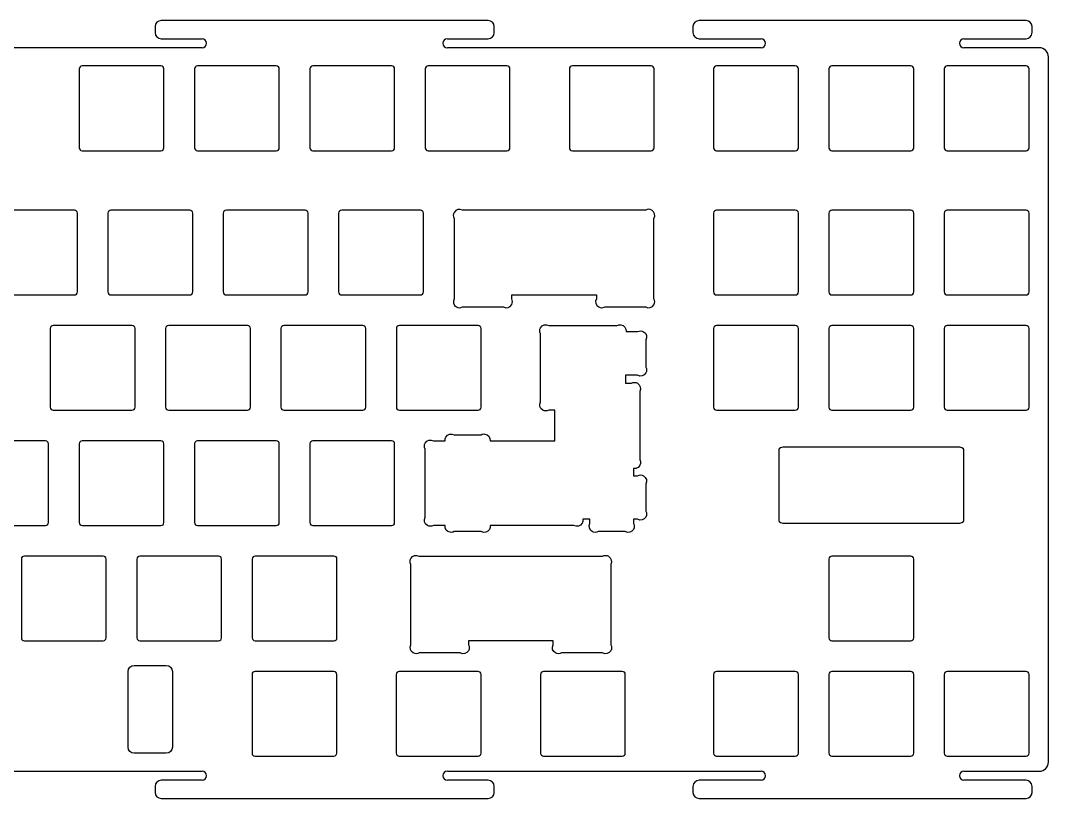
# Model space of a CAD drawing. Extents: x 785 to 1135, y 476 to 605.
# Drawn here: x 964.8 to 1134.5, y 476.2 to 604.8 of the extents above; entities that cross this region are included whole.
import ezdxf

# ---------------------------------------------------------------- set-up
doc = ezdxf.new("R2010")
doc.units = 0
doc.header["$MEASUREMENT"] = 0
doc.layers.get('0').update_dxf_attribs({"lineweight": 0})

msp = doc.modelspace()

# ---------------------------------------------------------------- linework, layer by layer
at = {"color": 7, "lineweight": 25, "true_color": 0xffffff}
for p, q in [((1042, 604.75), (988, 604.75)), ((1130.81, 604.75), (1076.81, 604.75)), ((987, 603.75), (987, 602.75)), ((1043, 602.75), (1043, 603.75)), ((1075.81, 603.75), (1075.81, 602.75)), ((1131.81, 602.75), (1131.81, 603.75)), ((988, 601.75), (994.75, 601.75)), ((1035.25, 601.75), (1042, 601.75)), ((1076.81, 601.75), (1087.06, 601.75)), ((1120.56, 601.75), (1130.81, 601.75)), ((994.75, 600.25), (925.25, 600.25)), ((1087.06, 600.25), (1035.25, 600.25)), ((1133.01, 600.25), (1120.56, 600.25)), ((1134.51, 482.25), (1134.51, 598.75)), ((1089.97, 533.85), (1089.97, 522.16)), ((1119.46, 534.3), (1091.06, 534.3)), ((1120.55, 522.16), (1120.55, 533.85)), ((1091.06, 521.71), (1119.46, 521.71)), ((925.25, 480.75), (994.75, 480.75)), ((1035.25, 480.75), (1087.06, 480.75)), ((1120.56, 480.75), (1133.01, 480.75)), ((994.75, 479.25), (988, 479.25)), ((1042, 479.25), (1035.25, 479.25)), ((1087.06, 479.25), (1076.81, 479.25)), ((1130.81, 479.25), (1120.56, 479.25)), ((987, 478.25), (987, 477.25)), ((1043, 477.25), (1043, 478.25)), ((1075.81, 478.25), (1075.81, 477.25)), ((1131.81, 477.25), (1131.81, 478.25)), ((988, 476.25), (1042, 476.25)), ((1076.81, 476.25), (1130.81, 476.25))]:
    msp.add_line(p, q, dxfattribs=at)
for points in [[(988, 604.75), (987.45, 604.75), (987, 604.3), (987, 603.75)], [(1043, 603.75), (1043, 604.3), (1042.55, 604.75), (1042, 604.75)], [(1076.81, 604.75), (1076.26, 604.75), (1075.81, 604.3), (1075.81, 603.75)], [(1131.81, 603.75), (1131.81, 604.3), (1131.36, 604.75), (1130.81, 604.75)], [(987, 602.75), (987, 602.2), (987.45, 601.75), (988, 601.75)], [(1042, 601.75), (1042.55, 601.75), (1043, 602.2), (1043, 602.75)], [(1075.81, 602.75), (1075.81, 602.2), (1076.26, 601.75), (1076.81, 601.75)], [(1130.81, 601.75), (1131.36, 601.75), (1131.81, 602.2), (1131.81, 602.75)], [(1134.51, 598.75), (1134.51, 599.58), (1133.84, 600.25), (1133.01, 600.25)], [(1091.06, 534.3), (1090.46, 534.3), (1089.97, 534.1), (1089.97, 533.85)], [(1120.55, 533.85), (1120.55, 534.1), (1120.06, 534.3), (1119.46, 534.3)], [(1089.97, 522.16), (1089.97, 521.91), (1090.46, 521.71), (1091.06, 521.71)], [(1119.46, 521.71), (1120.06, 521.71), (1120.55, 521.91), (1120.55, 522.16)], [(1133.01, 480.75), (1133.84, 480.75), (1134.51, 481.42), (1134.51, 482.25)], [(988, 479.25), (987.45, 479.25), (987, 478.8), (987, 478.25)], [(1043, 478.25), (1043, 478.8), (1042.55, 479.25), (1042, 479.25)], [(1076.81, 479.25), (1076.26, 479.25), (1075.81, 478.8), (1075.81, 478.25)], [(1131.81, 478.25), (1131.81, 478.8), (1131.36, 479.25), (1130.81, 479.25)], [(987, 477.25), (987, 476.7), (987.45, 476.25), (988, 476.25)], [(1042, 476.25), (1042.55, 476.25), (1043, 476.7), (1043, 477.25)], [(1075.81, 477.25), (1075.81, 476.7), (1076.26, 476.25), (1076.81, 476.25)], [(1130.81, 476.25), (1131.36, 476.25), (1131.81, 476.7), (1131.81, 477.25)]]:
    msp.add_open_spline(points, degree=3, dxfattribs=at)
for points, knots in [([(994.75, 600.25), (995.16, 600.25), (995.5, 600.59), (995.5, 601), (995.5, 601.41), (995.16, 601.75), (994.75, 601.75)], [0, 0, 0, 0, 1, 1, 1, 2, 2, 2, 2]), ([(1035.25, 601.75), (1034.84, 601.75), (1034.5, 601.41), (1034.5, 601), (1034.5, 600.59), (1034.84, 600.25), (1035.25, 600.25)], [0, 0, 0, 0, 1, 1, 1, 2, 2, 2, 2]), ([(1087.06, 600.25), (1087.47, 600.25), (1087.81, 600.59), (1087.81, 601), (1087.81, 601.41), (1087.47, 601.75), (1087.06, 601.75)], [0, 0, 0, 0, 1, 1, 1, 2, 2, 2, 2]), ([(1120.56, 601.75), (1120.15, 601.75), (1119.81, 601.41), (1119.81, 601), (1119.81, 600.59), (1120.15, 600.25), (1120.56, 600.25)], [0, 0, 0, 0, 1, 1, 1, 2, 2, 2, 2]), ([(987.94, 597.25), (988.21, 597.25), (988.44, 597.03), (988.44, 596.75), (988.44, 596.75), (988.44, 583.75), (988.44, 583.75), (988.44, 583.47), (988.21, 583.25), (987.94, 583.25), (987.94, 583.25), (974.94, 583.25), (974.94, 583.25), (974.66, 583.25), (974.44, 583.47), (974.44, 583.75), (974.44, 583.75), (974.44, 596.75), (974.44, 596.75), (974.44, 597.03), (974.66, 597.25), (974.94, 597.25), (974.94, 597.25), (987.94, 597.25), (987.94, 597.25)], [0, 0, 0, 0, 1, 1, 1, 2, 2, 2, 3, 3, 3, 4, 4, 4, 5, 5, 5, 6, 6, 6, 7, 7, 7, 8, 8, 8, 8]), ([(1007.49, 583.75), (1007.49, 583.47), (1007.26, 583.25), (1006.99, 583.25), (1006.99, 583.25), (993.99, 583.25), (993.99, 583.25), (993.71, 583.25), (993.49, 583.47), (993.49, 583.75), (993.49, 583.75), (993.49, 596.75), (993.49, 596.75), (993.49, 597.03), (993.71, 597.25), (993.99, 597.25), (993.99, 597.25), (1006.99, 597.25), (1006.99, 597.25), (1007.26, 597.25), (1007.49, 597.03), (1007.49, 596.75), (1007.49, 596.75), (1007.49, 583.75), (1007.49, 583.75)], [0, 0, 0, 0, 1, 1, 1, 2, 2, 2, 3, 3, 3, 4, 4, 4, 5, 5, 5, 6, 6, 6, 7, 7, 7, 8, 8, 8, 8]), ([(1026.04, 597.25), (1026.31, 597.25), (1026.54, 597.03), (1026.54, 596.75), (1026.54, 596.75), (1026.54, 583.75), (1026.54, 583.75), (1026.54, 583.47), (1026.31, 583.25), (1026.04, 583.25), (1026.04, 583.25), (1013.04, 583.25), (1013.04, 583.25), (1012.76, 583.25), (1012.54, 583.47), (1012.54, 583.75), (1012.54, 583.75), (1012.54, 596.75), (1012.54, 596.75), (1012.54, 597.03), (1012.76, 597.25), (1013.04, 597.25), (1013.04, 597.25), (1026.04, 597.25), (1026.04, 597.25)], [0, 0, 0, 0, 1, 1, 1, 2, 2, 2, 3, 3, 3, 4, 4, 4, 5, 5, 5, 6, 6, 6, 7, 7, 7, 8, 8, 8, 8]), ([(1045.59, 596.75), (1045.59, 596.75), (1045.59, 583.75), (1045.59, 583.75), (1045.59, 583.47), (1045.36, 583.25), (1045.09, 583.25), (1045.09, 583.25), (1032.09, 583.25), (1032.09, 583.25), (1031.81, 583.25), (1031.59, 583.47), (1031.59, 583.75), (1031.59, 583.75), (1031.59, 596.75), (1031.59, 596.75), (1031.59, 597.03), (1031.81, 597.25), (1032.09, 597.25), (1032.09, 597.25), (1045.09, 597.25), (1045.09, 597.25), (1045.36, 597.25), (1045.59, 597.03), (1045.59, 596.75)], [0, 0, 0, 0, 1, 1, 1, 2, 2, 2, 3, 3, 3, 4, 4, 4, 5, 5, 5, 6, 6, 6, 7, 7, 7, 8, 8, 8, 8]), ([(1055.4, 596.75), (1055.4, 597.03), (1055.62, 597.25), (1055.9, 597.25), (1055.9, 597.25), (1068.9, 597.25), (1068.9, 597.25), (1069.18, 597.25), (1069.4, 597.03), (1069.4, 596.75), (1069.4, 596.75), (1069.4, 583.75), (1069.4, 583.75), (1069.4, 583.47), (1069.18, 583.25), (1068.9, 583.25), (1068.9, 583.25), (1055.9, 583.25), (1055.9, 583.25), (1055.62, 583.25), (1055.4, 583.47), (1055.4, 583.75), (1055.4, 583.75), (1055.4, 596.75), (1055.4, 596.75)], [0, 0, 0, 0, 1, 1, 1, 2, 2, 2, 3, 3, 3, 4, 4, 4, 5, 5, 5, 6, 6, 6, 7, 7, 7, 8, 8, 8, 8]), ([(1092.71, 583.25), (1092.71, 583.25), (1079.71, 583.25), (1079.71, 583.25), (1079.43, 583.25), (1079.21, 583.47), (1079.21, 583.75), (1079.21, 583.75), (1079.21, 596.75), (1079.21, 596.75), (1079.21, 597.03), (1079.43, 597.25), (1079.71, 597.25), (1079.71, 597.25), (1092.71, 597.25), (1092.71, 597.25), (1092.99, 597.25), (1093.21, 597.03), (1093.21, 596.75), (1093.21, 596.75), (1093.21, 583.75), (1093.21, 583.75), (1093.21, 583.47), (1092.99, 583.25), (1092.71, 583.25)], [0, 0, 0, 0, 1, 1, 1, 2, 2, 2, 3, 3, 3, 4, 4, 4, 5, 5, 5, 6, 6, 6, 7, 7, 7, 8, 8, 8, 8]), ([(1112.26, 583.75), (1112.26, 583.47), (1112.04, 583.25), (1111.76, 583.25), (1111.76, 583.25), (1098.76, 583.25), (1098.76, 583.25), (1098.48, 583.25), (1098.26, 583.47), (1098.26, 583.75), (1098.26, 583.75), (1098.26, 596.75), (1098.26, 596.75), (1098.26, 597.03), (1098.48, 597.25), (1098.76, 597.25), (1098.76, 597.25), (1111.76, 597.25), (1111.76, 597.25), (1112.04, 597.25), (1112.26, 597.03), (1112.26, 596.75), (1112.26, 596.75), (1112.26, 583.75), (1112.26, 583.75)], [0, 0, 0, 0, 1, 1, 1, 2, 2, 2, 3, 3, 3, 4, 4, 4, 5, 5, 5, 6, 6, 6, 7, 7, 7, 8, 8, 8, 8]), ([(1117.81, 597.25), (1117.81, 597.25), (1130.81, 597.25), (1130.81, 597.25), (1131.09, 597.25), (1131.31, 597.03), (1131.31, 596.75), (1131.31, 596.75), (1131.31, 583.75), (1131.31, 583.75), (1131.31, 583.47), (1131.09, 583.25), (1130.81, 583.25), (1130.81, 583.25), (1117.81, 583.25), (1117.81, 583.25), (1117.53, 583.25), (1117.31, 583.47), (1117.31, 583.75), (1117.31, 583.75), (1117.31, 596.75), (1117.31, 596.75), (1117.31, 597.03), (1117.53, 597.25), (1117.81, 597.25)], [0, 0, 0, 0, 1, 1, 1, 2, 2, 2, 3, 3, 3, 4, 4, 4, 5, 5, 5, 6, 6, 6, 7, 7, 7, 8, 8, 8, 8]), ([(973.65, 573.43), (973.93, 573.43), (974.15, 573.21), (974.15, 572.93), (974.15, 572.93), (974.15, 559.93), (974.15, 559.93), (974.15, 559.65), (973.93, 559.43), (973.65, 559.43), (973.65, 559.43), (960.65, 559.43), (960.65, 559.43), (960.37, 559.43), (960.15, 559.65), (960.15, 559.93), (960.15, 559.93), (960.15, 572.93), (960.15, 572.93), (960.15, 573.21), (960.37, 573.43), (960.65, 573.43), (960.65, 573.43), (973.65, 573.43), (973.65, 573.43)], [0, 0, 0, 0, 1, 1, 1, 2, 2, 2, 3, 3, 3, 4, 4, 4, 5, 5, 5, 6, 6, 6, 7, 7, 7, 8, 8, 8, 8]), ([(979.7, 573.43), (979.7, 573.43), (992.7, 573.43), (992.7, 573.43), (992.98, 573.43), (993.2, 573.21), (993.2, 572.93), (993.2, 572.93), (993.2, 559.93), (993.2, 559.93), (993.2, 559.65), (992.98, 559.43), (992.7, 559.43), (992.7, 559.43), (979.7, 559.43), (979.7, 559.43), (979.42, 559.43), (979.2, 559.65), (979.2, 559.93), (979.2, 559.93), (979.2, 572.93), (979.2, 572.93), (979.2, 573.21), (979.42, 573.43), (979.7, 573.43)], [0, 0, 0, 0, 1, 1, 1, 2, 2, 2, 3, 3, 3, 4, 4, 4, 5, 5, 5, 6, 6, 6, 7, 7, 7, 8, 8, 8, 8]), ([(1011.75, 559.43), (1011.75, 559.43), (998.75, 559.43), (998.75, 559.43), (998.47, 559.43), (998.25, 559.65), (998.25, 559.93), (998.25, 559.93), (998.25, 572.93), (998.25, 572.93), (998.25, 573.21), (998.47, 573.43), (998.75, 573.43), (998.75, 573.43), (1011.75, 573.43), (1011.75, 573.43), (1012.03, 573.43), (1012.25, 573.21), (1012.25, 572.93), (1012.25, 572.93), (1012.25, 559.93), (1012.25, 559.93), (1012.25, 559.65), (1012.03, 559.43), (1011.75, 559.43)], [0, 0, 0, 0, 1, 1, 1, 2, 2, 2, 3, 3, 3, 4, 4, 4, 5, 5, 5, 6, 6, 6, 7, 7, 7, 8, 8, 8, 8]), ([(1017.3, 559.93), (1017.3, 559.93), (1017.3, 572.93), (1017.3, 572.93), (1017.3, 573.21), (1017.52, 573.43), (1017.8, 573.43), (1017.8, 573.43), (1030.8, 573.43), (1030.8, 573.43), (1031.08, 573.43), (1031.3, 573.21), (1031.3, 572.93), (1031.3, 572.93), (1031.3, 559.93), (1031.3, 559.93), (1031.3, 559.65), (1031.08, 559.43), (1030.8, 559.43), (1030.8, 559.43), (1017.8, 559.43), (1017.8, 559.43), (1017.52, 559.43), (1017.3, 559.65), (1017.3, 559.93)], [0, 0, 0, 0, 1, 1, 1, 2, 2, 2, 3, 3, 3, 4, 4, 4, 5, 5, 5, 6, 6, 6, 7, 7, 7, 8, 8, 8, 8]), ([(1069.37, 572.07), (1069.37, 572.07), (1069.37, 558.8), (1069.37, 558.8), (1069.54, 558.49), (1069.54, 558.12), (1069.37, 557.81), (1069.09, 557.33), (1068.48, 557.17), (1068, 557.44), (1068, 557.44), (1061.23, 557.44), (1061.23, 557.44), (1060.92, 557.26), (1060.55, 557.26), (1060.24, 557.44), (1059.76, 557.71), (1059.59, 558.32), (1059.86, 558.8), (1059.86, 558.8), (1059.86, 559.44), (1059.86, 559.44), (1059.86, 559.44), (1045.87, 559.44), (1045.87, 559.44), (1045.87, 559.44), (1045.87, 558.8), (1045.87, 558.8), (1046.04, 558.5), (1046.04, 558.13), (1045.87, 557.82), (1045.6, 557.34), (1044.99, 557.17), (1044.51, 557.44), (1044.51, 557.44), (1037.73, 557.44), (1037.73, 557.44), (1037.42, 557.26), (1037.05, 557.26), (1036.74, 557.44), (1036.26, 557.71), (1036.09, 558.32), (1036.37, 558.8), (1036.37, 558.8), (1036.37, 572.07), (1036.37, 572.07), (1036.19, 572.38), (1036.19, 572.75), (1036.37, 573.06), (1036.64, 573.54), (1037.25, 573.71), (1037.73, 573.44), (1037.73, 573.44), (1068, 573.44), (1068, 573.44), (1068.31, 573.61), (1068.68, 573.61), (1068.99, 573.44), (1069.47, 573.17), (1069.64, 572.55), (1069.37, 572.07)], [0, 0, 0, 0, 1, 1, 1, 2, 2, 2, 3, 3, 3, 4, 4, 4, 5, 5, 5, 6, 6, 6, 7, 7, 7, 8, 8, 8, 9, 9, 9, 10, 10, 10, 11, 11, 11, 12, 12, 12, 13, 13, 13, 14, 14, 14, 15, 15, 15, 16, 16, 16, 17, 17, 17, 18, 18, 18, 19, 19, 19, 20, 20, 20, 20]), ([(1093.21, 572.93), (1093.21, 572.93), (1093.21, 559.93), (1093.21, 559.93), (1093.21, 559.65), (1092.99, 559.43), (1092.71, 559.43), (1092.71, 559.43), (1079.71, 559.43), (1079.71, 559.43), (1079.43, 559.43), (1079.21, 559.65), (1079.21, 559.93), (1079.21, 559.93), (1079.21, 572.93), (1079.21, 572.93), (1079.21, 573.21), (1079.43, 573.43), (1079.71, 573.43), (1079.71, 573.43), (1092.71, 573.43), (1092.71, 573.43), (1092.99, 573.43), (1093.21, 573.21), (1093.21, 572.93)], [0, 0, 0, 0, 1, 1, 1, 2, 2, 2, 3, 3, 3, 4, 4, 4, 5, 5, 5, 6, 6, 6, 7, 7, 7, 8, 8, 8, 8]), ([(1112.26, 559.93), (1112.26, 559.65), (1112.04, 559.43), (1111.76, 559.43), (1111.76, 559.43), (1098.76, 559.43), (1098.76, 559.43), (1098.48, 559.43), (1098.26, 559.65), (1098.26, 559.93), (1098.26, 559.93), (1098.26, 572.93), (1098.26, 572.93), (1098.26, 573.21), (1098.48, 573.43), (1098.76, 573.43), (1098.76, 573.43), (1111.76, 573.43), (1111.76, 573.43), (1112.04, 573.43), (1112.26, 573.21), (1112.26, 572.93), (1112.26, 572.93), (1112.26, 559.93), (1112.26, 559.93)], [0, 0, 0, 0, 1, 1, 1, 2, 2, 2, 3, 3, 3, 4, 4, 4, 5, 5, 5, 6, 6, 6, 7, 7, 7, 8, 8, 8, 8]), ([(1117.81, 559.43), (1117.53, 559.43), (1117.31, 559.65), (1117.31, 559.93), (1117.31, 559.93), (1117.31, 572.93), (1117.31, 572.93), (1117.31, 573.21), (1117.53, 573.43), (1117.81, 573.43), (1117.81, 573.43), (1130.81, 573.43), (1130.81, 573.43), (1131.09, 573.43), (1131.31, 573.21), (1131.31, 572.93), (1131.31, 572.93), (1131.31, 559.93), (1131.31, 559.93), (1131.31, 559.65), (1131.09, 559.43), (1130.81, 559.43), (1130.81, 559.43), (1117.81, 559.43), (1117.81, 559.43)], [0, 0, 0, 0, 1, 1, 1, 2, 2, 2, 3, 3, 3, 4, 4, 4, 5, 5, 5, 6, 6, 6, 7, 7, 7, 8, 8, 8, 8]), ([(970.17, 554.38), (970.17, 554.38), (983.17, 554.38), (983.17, 554.38), (983.45, 554.38), (983.67, 554.16), (983.67, 553.88), (983.67, 553.88), (983.67, 540.88), (983.67, 540.88), (983.67, 540.6), (983.45, 540.38), (983.17, 540.38), (983.17, 540.38), (970.17, 540.38), (970.17, 540.38), (969.9, 540.38), (969.67, 540.6), (969.67, 540.88), (969.67, 540.88), (969.67, 553.88), (969.67, 553.88), (969.67, 554.16), (969.9, 554.38), (970.17, 554.38)], [0, 0, 0, 0, 1, 1, 1, 2, 2, 2, 3, 3, 3, 4, 4, 4, 5, 5, 5, 6, 6, 6, 7, 7, 7, 8, 8, 8, 8]), ([(1002.23, 554.38), (1002.5, 554.38), (1002.73, 554.16), (1002.73, 553.88), (1002.73, 553.88), (1002.73, 540.88), (1002.73, 540.88), (1002.73, 540.6), (1002.5, 540.38), (1002.23, 540.38), (1002.23, 540.38), (989.23, 540.38), (989.23, 540.38), (988.95, 540.38), (988.73, 540.6), (988.73, 540.88), (988.73, 540.88), (988.73, 553.88), (988.73, 553.88), (988.73, 554.16), (988.95, 554.38), (989.23, 554.38), (989.23, 554.38), (1002.23, 554.38), (1002.23, 554.38)], [0, 0, 0, 0, 1, 1, 1, 2, 2, 2, 3, 3, 3, 4, 4, 4, 5, 5, 5, 6, 6, 6, 7, 7, 7, 8, 8, 8, 8]), ([(1007.77, 540.88), (1007.77, 540.88), (1007.77, 553.88), (1007.77, 553.88), (1007.77, 554.16), (1008, 554.38), (1008.27, 554.38), (1008.27, 554.38), (1021.27, 554.38), (1021.27, 554.38), (1021.55, 554.38), (1021.77, 554.16), (1021.77, 553.88), (1021.77, 553.88), (1021.77, 540.88), (1021.77, 540.88), (1021.77, 540.6), (1021.55, 540.38), (1021.27, 540.38), (1021.27, 540.38), (1008.27, 540.38), (1008.27, 540.38), (1008, 540.38), (1007.77, 540.6), (1007.77, 540.88)], [0, 0, 0, 0, 1, 1, 1, 2, 2, 2, 3, 3, 3, 4, 4, 4, 5, 5, 5, 6, 6, 6, 7, 7, 7, 8, 8, 8, 8]), ([(1040.83, 540.88), (1040.83, 540.6), (1040.6, 540.38), (1040.33, 540.38), (1040.33, 540.38), (1027.33, 540.38), (1027.33, 540.38), (1027.05, 540.38), (1026.83, 540.6), (1026.83, 540.88), (1026.83, 540.88), (1026.83, 553.88), (1026.83, 553.88), (1026.83, 554.16), (1027.05, 554.38), (1027.33, 554.38), (1027.33, 554.38), (1040.33, 554.38), (1040.33, 554.38), (1040.6, 554.38), (1040.83, 554.16), (1040.83, 553.88), (1040.83, 553.88), (1040.83, 540.88), (1040.83, 540.88)], [0, 0, 0, 0, 1, 1, 1, 2, 2, 2, 3, 3, 3, 4, 4, 4, 5, 5, 5, 6, 6, 6, 7, 7, 7, 8, 8, 8, 8]), ([(1051.99, 554.38), (1051.51, 554.65), (1050.9, 554.48), (1050.63, 553.99), (1050.46, 553.69), (1050.46, 553.32), (1050.64, 553.01), (1050.64, 553.01), (1050.64, 541.75), (1050.64, 541.75), (1050.37, 541.27), (1050.53, 540.65), (1051.01, 540.38), (1051.32, 540.21), (1051.69, 540.21), (1052, 540.38), (1052, 540.38), (1053.02, 540.38), (1053.02, 540.38), (1053.02, 540.38), (1053.02, 535.33), (1053.02, 535.33), (1053.02, 535.33), (1042.31, 535.33), (1042.31, 535.33), (1042.39, 535.88), (1042, 536.38), (1041.45, 536.45), (1041.24, 536.48), (1041.02, 536.44), (1040.83, 536.33), (1040.83, 536.33), (1036.35, 536.33), (1036.35, 536.33), (1035.87, 536.6), (1035.26, 536.43), (1034.99, 535.94), (1034.88, 535.76), (1034.84, 535.54), (1034.87, 535.33), (1034.87, 535.33), (1032.96, 535.33), (1032.96, 535.33), (1032.48, 535.6), (1031.87, 535.44), (1031.59, 534.96), (1031.42, 534.65), (1031.42, 534.28), (1031.59, 533.97), (1031.59, 533.97), (1031.59, 522.7), (1031.59, 522.7), (1031.32, 522.22), (1031.48, 521.61), (1031.96, 521.33), (1032.27, 521.16), (1032.64, 521.16), (1032.95, 521.33), (1032.95, 521.33), (1034.87, 521.33), (1034.87, 521.33), (1034.8, 520.78), (1035.18, 520.28), (1035.73, 520.21), (1035.94, 520.18), (1036.16, 520.22), (1036.35, 520.33), (1036.35, 520.33), (1040.83, 520.33), (1040.83, 520.33), (1041.31, 520.06), (1041.92, 520.22), (1042.19, 520.7), (1042.3, 520.89), (1042.34, 521.11), (1042.31, 521.33), (1042.31, 521.33), (1056.13, 521.33), (1056.13, 521.33), (1056.61, 521.06), (1057.22, 521.23), (1057.49, 521.71), (1057.61, 521.9), (1057.65, 522.13), (1057.61, 522.36), (1057.61, 522.36), (1058.79, 522.36), (1058.79, 522.36), (1058.79, 522.36), (1058.79, 521.69), (1058.79, 521.69), (1058.52, 521.21), (1058.69, 520.6), (1059.17, 520.33), (1059.47, 520.16), (1059.85, 520.16), (1060.16, 520.33), (1060.16, 520.33), (1064.62, 520.33), (1064.62, 520.33), (1065.1, 520.05), (1065.71, 520.22), (1065.99, 520.7), (1066.17, 521.01), (1066.17, 521.38), (1065.99, 521.69), (1065.99, 521.69), (1065.99, 522.36), (1065.99, 522.36), (1065.99, 522.36), (1066.66, 522.36), (1066.66, 522.36), (1067.14, 522.09), (1067.75, 522.26), (1068.02, 522.74), (1068.19, 523.04), (1068.19, 523.41), (1068.02, 523.72), (1068.02, 523.72), (1068.02, 528.19), (1068.02, 528.19), (1068.29, 528.67), (1068.12, 529.28), (1067.64, 529.55), (1067.34, 529.72), (1066.97, 529.73), (1066.66, 529.56), (1066.66, 529.56), (1065.99, 529.56), (1065.99, 529.56), (1065.99, 529.56), (1065.99, 530.74), (1065.99, 530.74), (1066.54, 530.65), (1067.05, 531.02), (1067.14, 531.57), (1067.18, 531.79), (1067.13, 532.03), (1067.02, 532.23), (1067.02, 532.23), (1067.02, 543.49), (1067.02, 543.49), (1067.29, 543.97), (1067.13, 544.58), (1066.65, 544.85), (1066.34, 545.03), (1065.97, 545.03), (1065.66, 544.85), (1065.66, 544.85), (1064.64, 544.85), (1064.64, 544.85), (1064.64, 544.85), (1064.64, 546.16), (1064.64, 546.16), (1064.64, 546.16), (1066.65, 546.16), (1066.65, 546.16), (1067.13, 545.88), (1067.74, 546.05), (1068.02, 546.53), (1068.19, 546.84), (1068.19, 547.21), (1068.02, 547.52), (1068.02, 547.52), (1068.02, 551.99), (1068.02, 551.99), (1068.29, 552.46), (1068.13, 553.08), (1067.65, 553.35), (1067.34, 553.53), (1066.97, 553.53), (1066.66, 553.36), (1066.66, 553.36), (1064.76, 553.36), (1064.76, 553.36), (1064.84, 553.9), (1064.46, 554.41), (1063.92, 554.5), (1063.7, 554.53), (1063.47, 554.49), (1063.28, 554.38), (1063.28, 554.38), (1051.99, 554.38), (1051.99, 554.38)], [0, 0, 0, 0, 1, 1, 1, 2, 2, 2, 3, 3, 3, 4, 4, 4, 5, 5, 5, 6, 6, 6, 7, 7, 7, 8, 8, 8, 9, 9, 9, 10, 10, 10, 11, 11, 11, 12, 12, 12, 13, 13, 13, 14, 14, 14, 15, 15, 15, 16, 16, 16, 17, 17, 17, 18, 18, 18, 19, 19, 19, 20, 20, 20, 21, 21, 21, 22, 22, 22, 23, 23, 23, 24, 24, 24, 25, 25, 25, 26, 26, 26, 27, 27, 27, 28, 28, 28, 29, 29, 29, 30, 30, 30, 31, 31, 31, 32, 32, 32, 33, 33, 33, 34, 34, 34, 35, 35, 35, 36, 36, 36, 37, 37, 37, 38, 38, 38, 39, 39, 39, 40, 40, 40, 41, 41, 41, 42, 42, 42, 43, 43, 43, 44, 44, 44, 45, 45, 45, 46, 46, 46, 47, 47, 47, 48, 48, 48, 49, 49, 49, 50, 50, 50, 51, 51, 51, 52, 52, 52, 53, 53, 53, 54, 54, 54, 55, 55, 55, 56, 56, 56, 57, 57, 57, 58, 58, 58, 59, 59, 59, 60, 60, 60, 61, 61, 61, 61]), ([(1093.21, 540.88), (1093.21, 540.6), (1092.99, 540.38), (1092.71, 540.38), (1092.71, 540.38), (1079.71, 540.38), (1079.71, 540.38), (1079.43, 540.38), (1079.21, 540.6), (1079.21, 540.88), (1079.21, 540.88), (1079.21, 553.88), (1079.21, 553.88), (1079.21, 554.16), (1079.43, 554.38), (1079.71, 554.38), (1079.71, 554.38), (1092.71, 554.38), (1092.71, 554.38), (1092.99, 554.38), (1093.21, 554.16), (1093.21, 553.88), (1093.21, 553.88), (1093.21, 540.88), (1093.21, 540.88)], [0, 0, 0, 0, 1, 1, 1, 2, 2, 2, 3, 3, 3, 4, 4, 4, 5, 5, 5, 6, 6, 6, 7, 7, 7, 8, 8, 8, 8]), ([(1112.26, 553.88), (1112.26, 553.88), (1112.26, 540.88), (1112.26, 540.88), (1112.26, 540.6), (1112.04, 540.38), (1111.76, 540.38), (1111.76, 540.38), (1098.76, 540.38), (1098.76, 540.38), (1098.48, 540.38), (1098.26, 540.6), (1098.26, 540.88), (1098.26, 540.88), (1098.26, 553.88), (1098.26, 553.88), (1098.26, 554.16), (1098.48, 554.38), (1098.76, 554.38), (1098.76, 554.38), (1111.76, 554.38), (1111.76, 554.38), (1112.04, 554.38), (1112.26, 554.16), (1112.26, 553.88)], [0, 0, 0, 0, 1, 1, 1, 2, 2, 2, 3, 3, 3, 4, 4, 4, 5, 5, 5, 6, 6, 6, 7, 7, 7, 8, 8, 8, 8]), ([(1117.31, 540.88), (1117.31, 540.88), (1117.31, 553.88), (1117.31, 553.88), (1117.31, 554.16), (1117.53, 554.38), (1117.81, 554.38), (1117.81, 554.38), (1130.81, 554.38), (1130.81, 554.38), (1131.09, 554.38), (1131.31, 554.16), (1131.31, 553.88), (1131.31, 553.88), (1131.31, 540.88), (1131.31, 540.88), (1131.31, 540.6), (1131.09, 540.38), (1130.81, 540.38), (1130.81, 540.38), (1117.81, 540.38), (1117.81, 540.38), (1117.53, 540.38), (1117.31, 540.6), (1117.31, 540.88)], [0, 0, 0, 0, 1, 1, 1, 2, 2, 2, 3, 3, 3, 4, 4, 4, 5, 5, 5, 6, 6, 6, 7, 7, 7, 8, 8, 8, 8]), ([(969.39, 521.83), (969.39, 521.55), (969.16, 521.33), (968.89, 521.33), (968.89, 521.33), (955.89, 521.33), (955.89, 521.33), (955.61, 521.33), (955.39, 521.55), (955.39, 521.83), (955.39, 521.83), (955.39, 534.83), (955.39, 534.83), (955.39, 535.11), (955.61, 535.33), (955.89, 535.33), (955.89, 535.33), (968.89, 535.33), (968.89, 535.33), (969.16, 535.33), (969.39, 535.11), (969.39, 534.83), (969.39, 534.83), (969.39, 521.83), (969.39, 521.83)], [0, 0, 0, 0, 1, 1, 1, 2, 2, 2, 3, 3, 3, 4, 4, 4, 5, 5, 5, 6, 6, 6, 7, 7, 7, 8, 8, 8, 8]), ([(974.94, 535.33), (974.94, 535.33), (987.94, 535.33), (987.94, 535.33), (988.21, 535.33), (988.44, 535.11), (988.44, 534.83), (988.44, 534.83), (988.44, 521.83), (988.44, 521.83), (988.44, 521.55), (988.21, 521.33), (987.94, 521.33), (987.94, 521.33), (974.94, 521.33), (974.94, 521.33), (974.66, 521.33), (974.44, 521.55), (974.44, 521.83), (974.44, 521.83), (974.44, 534.83), (974.44, 534.83), (974.44, 535.11), (974.66, 535.33), (974.94, 535.33)], [0, 0, 0, 0, 1, 1, 1, 2, 2, 2, 3, 3, 3, 4, 4, 4, 5, 5, 5, 6, 6, 6, 7, 7, 7, 8, 8, 8, 8]), ([(1007.49, 521.83), (1007.49, 521.55), (1007.26, 521.33), (1006.99, 521.33), (1006.99, 521.33), (993.99, 521.33), (993.99, 521.33), (993.71, 521.33), (993.49, 521.55), (993.49, 521.83), (993.49, 521.83), (993.49, 534.83), (993.49, 534.83), (993.49, 535.11), (993.71, 535.33), (993.99, 535.33), (993.99, 535.33), (1006.99, 535.33), (1006.99, 535.33), (1007.26, 535.33), (1007.49, 535.11), (1007.49, 534.83), (1007.49, 534.83), (1007.49, 521.83), (1007.49, 521.83)], [0, 0, 0, 0, 1, 1, 1, 2, 2, 2, 3, 3, 3, 4, 4, 4, 5, 5, 5, 6, 6, 6, 7, 7, 7, 8, 8, 8, 8]), ([(1013.04, 535.33), (1013.04, 535.33), (1026.04, 535.33), (1026.04, 535.33), (1026.31, 535.33), (1026.54, 535.11), (1026.54, 534.83), (1026.54, 534.83), (1026.54, 521.83), (1026.54, 521.83), (1026.54, 521.55), (1026.31, 521.33), (1026.04, 521.33), (1026.04, 521.33), (1013.04, 521.33), (1013.04, 521.33), (1012.76, 521.33), (1012.54, 521.55), (1012.54, 521.83), (1012.54, 521.83), (1012.54, 534.83), (1012.54, 534.83), (1012.54, 535.11), (1012.76, 535.33), (1013.04, 535.33)], [0, 0, 0, 0, 1, 1, 1, 2, 2, 2, 3, 3, 3, 4, 4, 4, 5, 5, 5, 6, 6, 6, 7, 7, 7, 8, 8, 8, 8]), ([(964.91, 515.78), (964.91, 516.06), (965.14, 516.28), (965.41, 516.28), (965.41, 516.28), (978.41, 516.28), (978.41, 516.28), (978.69, 516.28), (978.91, 516.06), (978.91, 515.78), (978.91, 515.78), (978.91, 502.78), (978.91, 502.78), (978.91, 502.5), (978.69, 502.28), (978.41, 502.28), (978.41, 502.28), (965.41, 502.28), (965.41, 502.28), (965.14, 502.28), (964.91, 502.5), (964.91, 502.78), (964.91, 502.78), (964.91, 515.78), (964.91, 515.78)], [0, 0, 0, 0, 1, 1, 1, 2, 2, 2, 3, 3, 3, 4, 4, 4, 5, 5, 5, 6, 6, 6, 7, 7, 7, 8, 8, 8, 8]), ([(983.96, 515.78), (983.96, 516.06), (984.19, 516.28), (984.46, 516.28), (984.46, 516.28), (997.46, 516.28), (997.46, 516.28), (997.74, 516.28), (997.96, 516.06), (997.96, 515.78), (997.96, 515.78), (997.96, 502.78), (997.96, 502.78), (997.96, 502.5), (997.74, 502.28), (997.46, 502.28), (997.46, 502.28), (984.46, 502.28), (984.46, 502.28), (984.19, 502.28), (983.96, 502.5), (983.96, 502.78), (983.96, 502.78), (983.96, 515.78), (983.96, 515.78)], [0, 0, 0, 0, 1, 1, 1, 2, 2, 2, 3, 3, 3, 4, 4, 4, 5, 5, 5, 6, 6, 6, 7, 7, 7, 8, 8, 8, 8]), ([(1003.01, 502.78), (1003.01, 502.78), (1003.01, 515.78), (1003.01, 515.78), (1003.01, 516.06), (1003.24, 516.28), (1003.51, 516.28), (1003.51, 516.28), (1016.51, 516.28), (1016.51, 516.28), (1016.79, 516.28), (1017.01, 516.06), (1017.01, 515.78), (1017.01, 515.78), (1017.01, 502.78), (1017.01, 502.78), (1017.01, 502.5), (1016.79, 502.28), (1016.51, 502.28), (1016.51, 502.28), (1003.51, 502.28), (1003.51, 502.28), (1003.24, 502.28), (1003.01, 502.5), (1003.01, 502.78)], [0, 0, 0, 0, 1, 1, 1, 2, 2, 2, 3, 3, 3, 4, 4, 4, 5, 5, 5, 6, 6, 6, 7, 7, 7, 8, 8, 8, 8]), ([(1029.23, 501.64), (1028.96, 501.16), (1029.13, 500.55), (1029.61, 500.28), (1029.92, 500.11), (1030.29, 500.11), (1030.6, 500.28), (1030.6, 500.28), (1037.37, 500.28), (1037.37, 500.28), (1037.85, 500.01), (1038.46, 500.18), (1038.73, 500.66), (1038.91, 500.97), (1038.91, 501.34), (1038.73, 501.65), (1038.73, 501.65), (1038.73, 502.28), (1038.73, 502.28), (1038.73, 502.28), (1052.73, 502.28), (1052.73, 502.28), (1052.73, 502.28), (1052.73, 501.64), (1052.73, 501.64), (1052.46, 501.16), (1052.63, 500.55), (1053.11, 500.28), (1053.41, 500.11), (1053.79, 500.11), (1054.09, 500.28), (1054.09, 500.28), (1060.87, 500.28), (1060.87, 500.28), (1061.35, 500.01), (1061.96, 500.18), (1062.23, 500.66), (1062.41, 500.96), (1062.41, 501.34), (1062.23, 501.64), (1062.23, 501.64), (1062.23, 514.92), (1062.23, 514.92), (1062.5, 515.4), (1062.34, 516.01), (1061.86, 516.28), (1061.55, 516.45), (1061.18, 516.45), (1060.87, 516.28), (1060.87, 516.28), (1030.6, 516.28), (1030.6, 516.28), (1030.11, 516.55), (1029.5, 516.38), (1029.23, 515.9), (1029.06, 515.6), (1029.06, 515.22), (1029.23, 514.92), (1029.23, 514.92), (1029.23, 501.64), (1029.23, 501.64)], [0, 0, 0, 0, 1, 1, 1, 2, 2, 2, 3, 3, 3, 4, 4, 4, 5, 5, 5, 6, 6, 6, 7, 7, 7, 8, 8, 8, 9, 9, 9, 10, 10, 10, 11, 11, 11, 12, 12, 12, 13, 13, 13, 14, 14, 14, 15, 15, 15, 16, 16, 16, 17, 17, 17, 18, 18, 18, 19, 19, 19, 20, 20, 20, 20]), ([(1112.26, 515.78), (1112.26, 515.78), (1112.26, 502.78), (1112.26, 502.78), (1112.26, 502.5), (1112.04, 502.28), (1111.76, 502.28), (1111.76, 502.28), (1098.76, 502.28), (1098.76, 502.28), (1098.48, 502.28), (1098.26, 502.5), (1098.26, 502.78), (1098.26, 502.78), (1098.26, 515.78), (1098.26, 515.78), (1098.26, 516.06), (1098.48, 516.28), (1098.76, 516.28), (1098.76, 516.28), (1111.76, 516.28), (1111.76, 516.28), (1112.04, 516.28), (1112.26, 516.06), (1112.26, 515.78)], [0, 0, 0, 0, 1, 1, 1, 2, 2, 2, 3, 3, 3, 4, 4, 4, 5, 5, 5, 6, 6, 6, 7, 7, 7, 8, 8, 8, 8]), ([(983.54, 483.73), (983.54, 483.73), (988.84, 483.73), (988.84, 483.73), (989.39, 483.73), (989.84, 484.18), (989.84, 484.73), (989.84, 484.73), (989.84, 497.23), (989.84, 497.23), (989.84, 497.78), (989.39, 498.23), (988.84, 498.23), (988.84, 498.23), (983.54, 498.23), (983.54, 498.23), (982.99, 498.23), (982.54, 497.78), (982.54, 497.23), (982.54, 497.23), (982.54, 484.73), (982.54, 484.73), (982.54, 484.18), (982.99, 483.73), (983.54, 483.73)], [0, 0, 0, 0, 1, 1, 1, 2, 2, 2, 3, 3, 3, 4, 4, 4, 5, 5, 5, 6, 6, 6, 7, 7, 7, 8, 8, 8, 8]), ([(1003.5, 483.23), (1003.23, 483.23), (1003, 483.45), (1003, 483.73), (1003, 483.73), (1003, 496.73), (1003, 496.73), (1003, 497.01), (1003.23, 497.23), (1003.5, 497.23), (1003.5, 497.23), (1016.5, 497.23), (1016.5, 497.23), (1016.78, 497.23), (1017, 497.01), (1017, 496.73), (1017, 496.73), (1017, 483.73), (1017, 483.73), (1017, 483.45), (1016.78, 483.23), (1016.5, 483.23), (1016.5, 483.23), (1003.5, 483.23), (1003.5, 483.23)], [0, 0, 0, 0, 1, 1, 1, 2, 2, 2, 3, 3, 3, 4, 4, 4, 5, 5, 5, 6, 6, 6, 7, 7, 7, 8, 8, 8, 8]), ([(1040.81, 496.73), (1040.81, 496.73), (1040.81, 483.73), (1040.81, 483.73), (1040.81, 483.45), (1040.59, 483.23), (1040.31, 483.23), (1040.31, 483.23), (1027.31, 483.23), (1027.31, 483.23), (1027.04, 483.23), (1026.81, 483.45), (1026.81, 483.73), (1026.81, 483.73), (1026.81, 496.73), (1026.81, 496.73), (1026.81, 497.01), (1027.04, 497.23), (1027.31, 497.23), (1027.31, 497.23), (1040.31, 497.23), (1040.31, 497.23), (1040.59, 497.23), (1040.81, 497.01), (1040.81, 496.73)], [0, 0, 0, 0, 1, 1, 1, 2, 2, 2, 3, 3, 3, 4, 4, 4, 5, 5, 5, 6, 6, 6, 7, 7, 7, 8, 8, 8, 8]), ([(1064.63, 483.73), (1064.63, 483.45), (1064.4, 483.23), (1064.13, 483.23), (1064.13, 483.23), (1051.13, 483.23), (1051.13, 483.23), (1050.85, 483.23), (1050.63, 483.45), (1050.63, 483.73), (1050.63, 483.73), (1050.63, 496.73), (1050.63, 496.73), (1050.63, 497.01), (1050.85, 497.23), (1051.13, 497.23), (1051.13, 497.23), (1064.13, 497.23), (1064.13, 497.23), (1064.4, 497.23), (1064.63, 497.01), (1064.63, 496.73), (1064.63, 496.73), (1064.63, 483.73), (1064.63, 483.73)], [0, 0, 0, 0, 1, 1, 1, 2, 2, 2, 3, 3, 3, 4, 4, 4, 5, 5, 5, 6, 6, 6, 7, 7, 7, 8, 8, 8, 8]), ([(1093.21, 496.73), (1093.21, 496.73), (1093.21, 483.73), (1093.21, 483.73), (1093.21, 483.45), (1092.99, 483.23), (1092.71, 483.23), (1092.71, 483.23), (1079.71, 483.23), (1079.71, 483.23), (1079.43, 483.23), (1079.21, 483.45), (1079.21, 483.73), (1079.21, 483.73), (1079.21, 496.73), (1079.21, 496.73), (1079.21, 497.01), (1079.43, 497.23), (1079.71, 497.23), (1079.71, 497.23), (1092.71, 497.23), (1092.71, 497.23), (1092.99, 497.23), (1093.21, 497.01), (1093.21, 496.73)], [0, 0, 0, 0, 1, 1, 1, 2, 2, 2, 3, 3, 3, 4, 4, 4, 5, 5, 5, 6, 6, 6, 7, 7, 7, 8, 8, 8, 8]), ([(1112.26, 483.73), (1112.26, 483.45), (1112.04, 483.23), (1111.76, 483.23), (1111.76, 483.23), (1098.76, 483.23), (1098.76, 483.23), (1098.48, 483.23), (1098.26, 483.45), (1098.26, 483.73), (1098.26, 483.73), (1098.26, 496.73), (1098.26, 496.73), (1098.26, 497.01), (1098.48, 497.23), (1098.76, 497.23), (1098.76, 497.23), (1111.76, 497.23), (1111.76, 497.23), (1112.04, 497.23), (1112.26, 497.01), (1112.26, 496.73), (1112.26, 496.73), (1112.26, 483.73), (1112.26, 483.73)], [0, 0, 0, 0, 1, 1, 1, 2, 2, 2, 3, 3, 3, 4, 4, 4, 5, 5, 5, 6, 6, 6, 7, 7, 7, 8, 8, 8, 8]), ([(1117.81, 483.23), (1117.53, 483.23), (1117.31, 483.45), (1117.31, 483.73), (1117.31, 483.73), (1117.31, 496.73), (1117.31, 496.73), (1117.31, 497.01), (1117.53, 497.23), (1117.81, 497.23), (1117.81, 497.23), (1130.81, 497.23), (1130.81, 497.23), (1131.09, 497.23), (1131.31, 497.01), (1131.31, 496.73), (1131.31, 496.73), (1131.31, 483.73), (1131.31, 483.73), (1131.31, 483.45), (1131.09, 483.23), (1130.81, 483.23), (1130.81, 483.23), (1117.81, 483.23), (1117.81, 483.23)], [0, 0, 0, 0, 1, 1, 1, 2, 2, 2, 3, 3, 3, 4, 4, 4, 5, 5, 5, 6, 6, 6, 7, 7, 7, 8, 8, 8, 8]), ([(994.75, 479.25), (995.16, 479.25), (995.5, 479.59), (995.5, 480), (995.5, 480.41), (995.16, 480.75), (994.75, 480.75)], [0, 0, 0, 0, 1, 1, 1, 2, 2, 2, 2]), ([(1035.25, 480.75), (1034.84, 480.75), (1034.5, 480.41), (1034.5, 480), (1034.5, 479.59), (1034.84, 479.25), (1035.25, 479.25)], [0, 0, 0, 0, 1, 1, 1, 2, 2, 2, 2]), ([(1087.06, 479.25), (1087.47, 479.25), (1087.81, 479.59), (1087.81, 480), (1087.81, 480.41), (1087.47, 480.75), (1087.06, 480.75)], [0, 0, 0, 0, 1, 1, 1, 2, 2, 2, 2]), ([(1120.56, 480.75), (1120.15, 480.75), (1119.81, 480.41), (1119.81, 480), (1119.81, 479.59), (1120.15, 479.25), (1120.56, 479.25)], [0, 0, 0, 0, 1, 1, 1, 2, 2, 2, 2])]:
    msp.add_open_spline(points, degree=3, knots=knots, dxfattribs=at)

doc.saveas('drawing.dxf')
